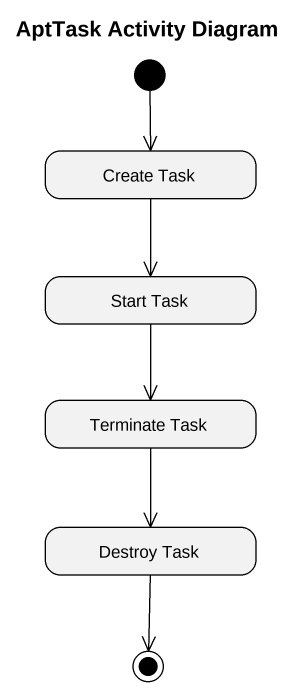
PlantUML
@startuml
title AptTask Activity Diagram
hide empty description
state "Create Task" as Create_Task
state "Start Task" as Start_Task
state "Terminate Task" as Terminate_Task
state "Destroy Task" as Destroy_Task
[*] --> Create_Task
Create_Task --> Start_Task
Start_Task --> Terminate_Task
Terminate_Task --> Destroy_Task
Destroy_Task --> [*]
@enduml
